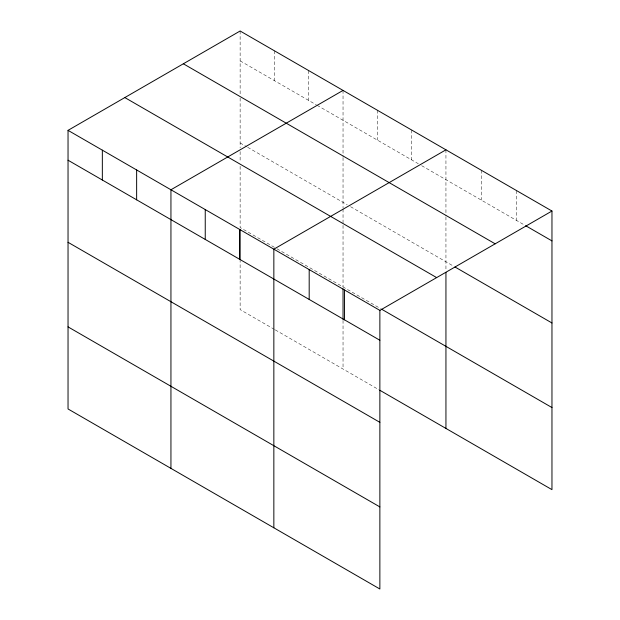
<?xml version="1.0" encoding="UTF-8"?>
<svg xmlns="http://www.w3.org/2000/svg" width="620" height="620" viewBox="0 0 620 620"><rect width="100%" height="100%" fill="white"/><g stroke="black" fill="none" stroke-linecap="round" stroke-linejoin="round"><path stroke-width="0.46" stroke-dasharray="3.1 2.33" d="M240.134 60.861L316.262 104.811M317.099 105.299L418.329 163.742M421.678 165.672L524.838 225.231M240.134 142.949L246.83 146.808M247.667 147.297L347.223 204.771M350.563 206.708L453.336 266.042M274.435 247.326L240.134 227.524L240.134 166.013M276.946 248.775L380.68 308.667M274.435 329.414L240.134 309.613L240.134 260.927M275.272 329.894L379.014 389.794M516.623 190.627L516.623 220.488M481.283 170.221L481.283 200.082M445.943 149.823L445.943 215.954M445.943 216.907L445.943 270.421M411.641 130.014L411.641 159.875M377.34 110.213L377.34 140.074M343.038 90.412L343.038 156.542M343.038 157.495L343.038 208.126M343.038 209.087L343.038 286.936M343.038 320.339L343.038 369.024M308.737 70.61L308.737 100.471M274.435 50.801L274.435 80.662M240.134 31L240.134 94.271M240.134 98.084L240.134 147.754M240.134 151.598L240.134 162.169"/><path stroke-width="0.93" d="M68.037 130.355L379.866 310.387L379.866 589L68.037 408.968L68.037 130.355L240.134 31L551.963 211.033L551.963 489.645L379.851 390.274M343.038 90.412L170.942 189.767L170.942 468.379M445.943 149.823L273.846 249.178L273.846 527.79M379.866 310.387L551.963 211.033M525.659 225.711L551.963 240.893M183.342 63.79L495.171 243.823M454.979 266.988L551.963 322.981M124.829 97.573L436.658 277.605M381.517 309.155L551.963 407.557M68.037 160.216L379.866 340.248M68.037 242.304L379.866 422.336M68.037 326.88L379.866 506.912M445.943 272.343L445.943 428.428M344.526 289.99L344.526 319.842M343.038 288.842L343.038 319.385M309.186 269.584L309.186 299.445M240.134 229.431L240.134 259.974M239.545 229.377L239.545 259.238M205.243 209.568L205.243 239.429M136.64 169.965L136.64 199.826M102.339 150.164L102.339 180.025"/></g></svg>
